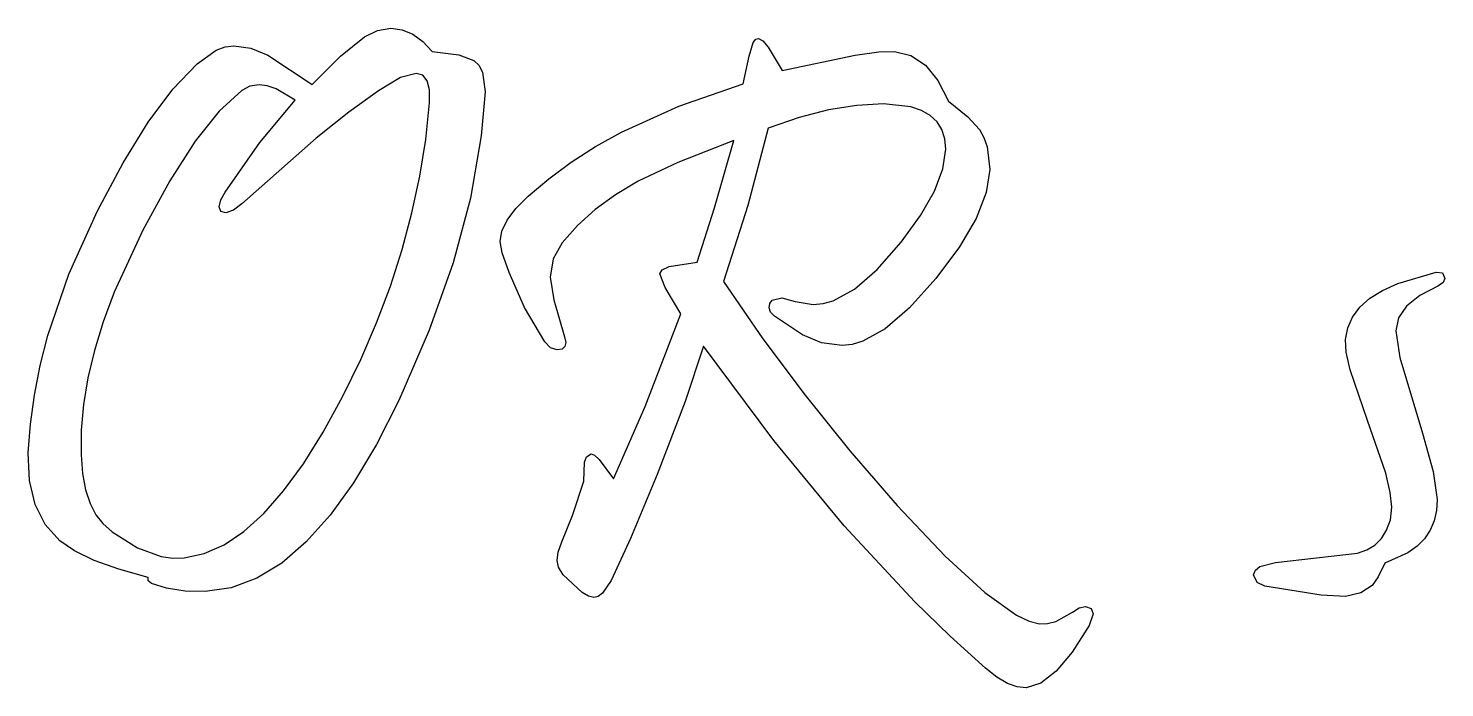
# Model space of a CAD drawing. Extents: x 369 to 1749, y 306 to 919.
# Drawn here: x 1049.7 to 1174.7, y 693 to 751.2 of the extents above; entities that cross this region are included whole.
import ezdxf

# ---------------------------------------------------------------- set-up
doc = ezdxf.new("R2010")
doc.units = 0

msp = doc.modelspace()

# ---------------------------------------------------------------- linework, layer by layer
at = {"layer": 'Layer 1'}
for p, q in [((1080.522275, 751.0383), (1081.71201, 751.220366)), ((1081.71201, 751.220366), (1082.701655, 751.087159)), ((1077.261115, 748.776226), (1079.36463, 750.477071)), ((1079.36463, 750.477071), (1080.522275, 751.0383)), ((1082.701655, 751.087159), (1083.63803, 750.700205)), ((1083.63803, 750.700205), (1084.521135, 750.059504)), ((1084.521135, 750.059504), (1085.35097, 749.165056)), ((1113.316068, 748.749907), (1113.668184, 749.970735)), ((1113.668184, 749.970735), (1113.893903, 750.257859)), ((1113.893903, 750.257859), (1114.152729, 750.329457)), ((1114.152729, 750.329457), (1114.528199, 750.111797)), ((1114.528199, 750.111797), (1115.000663, 749.566243)), ((1064.60455, 748.088565), (1066.300187, 749.292408)), ((1066.300187, 749.292408), (1067.094439, 749.591061)), ((1067.094439, 749.591061), (1067.85298, 749.687535)), ((1067.85298, 749.687535), (1069.341662, 749.471548)), ((1069.341662, 749.471548), (1070.84497, 748.842051)), ((1070.84497, 748.842051), (1074.75641, 746.268271)), ((1074.75641, 746.268271), (1077.261115, 748.776226)), ((1085.35097, 749.165056), (1087.700483, 748.874805)), ((1087.700483, 748.874805), (1089.03248, 748.384186)), ((1112.784034, 746.307177), (1113.316068, 748.749907)), ((1115.000663, 749.566243), (1116.236579, 747.491457)), ((1116.236579, 747.491457), (1122.661549, 748.838087)), ((1122.661549, 748.838087), (1124.767117, 749.137182)), ((1124.767117, 749.137182), (1126.134739, 749.186797)), ((1126.134739, 749.186797), (1127.594498, 748.826724)), ((1127.594498, 748.826724), (1128.874624, 747.972533)), ((1062.469628, 745.840995), (1064.60455, 748.088565)), ((1089.03248, 748.384186), (1089.466931, 747.963753)), ((1089.466931, 747.963753), (1089.775382, 747.363236)), ((1089.775382, 747.363236), (1090.014284, 745.621956)), ((1128.874624, 747.972533), (1129.975118, 746.624224)), ((1069.260312, 746.104386), (1068.551711, 745.721225)), ((1070.070701, 746.228528), (1069.260312, 746.104386)), ((1070.800098, 746.140009), (1070.070701, 746.228528)), ((1071.575808, 745.883251), (1070.800098, 746.140009)), ((1082.546085, 746.865646), (1080.60965, 745.71498)), ((1083.92655, 747.24462), (1082.546085, 746.865646)), ((1084.517637, 747.079444), (1083.92655, 747.24462)), ((1084.912928, 746.592508), (1084.517637, 747.079444)), ((1085.112422, 745.783809), (1084.912928, 746.592508)), ((1107.106841, 744.359453), (1112.784034, 746.307177)), ((1129.975118, 746.624224), (1130.895979, 744.781797)), ((1060.291822, 742.930505), (1062.469628, 745.840995)), ((1068.551711, 745.721225), (1066.565921, 743.91414)), ((1070.142278, 741.129283), (1073.266171, 744.865018)), ((1073.266171, 744.865018), (1071.575808, 745.883251)), ((1080.60965, 745.71498), (1077.988171, 743.823576)), ((1085.11612, 744.65335), (1085.112422, 745.783809)), ((1090.014284, 745.621956), (1089.680028, 741.731046)), ((1066.565921, 743.91414), (1064.449971, 741.259495)), ((1077.988171, 743.823576), (1075.105795, 741.528992)), ((1084.775607, 741.408917), (1085.116101, 744.653306)), ((1085.116101, 744.653306), (1085.11612, 744.65335)), ((1102.051859, 742.05903), (1107.106841, 744.359453)), ((1120.323289, 744.020862), (1117.720172, 743.348056)), ((1122.808422, 744.418791), (1120.323289, 744.020862)), ((1125.175569, 744.541844), (1122.808422, 744.418791)), ((1127.585522, 744.279202), (1125.175569, 744.541844)), ((1128.530967, 743.963785), (1127.585522, 744.279202)), ((1129.30339, 743.525637), (1128.530967, 743.963785)), ((1130.895979, 744.781797), (1132.627242, 743.410177)), ((1058.071133, 739.357095), (1060.291822, 742.930505)), ((1114.999069, 742.400374), (1113.199587, 735.581609)), ((1117.720172, 743.348056), (1114.999069, 742.400374)), ((1129.902792, 742.964757), (1129.30339, 743.525637)), ((1130.329172, 742.281147), (1129.902792, 742.964757)), ((1132.627242, 743.410177), (1133.636569, 742.284217)), ((1064.449971, 741.259495), (1062.203861, 737.75729)), ((1067.083421, 736.773018), (1070.142278, 741.129283)), ((1075.105795, 741.528992), (1068.55835, 735.73029)), ((1084.259635, 738.1667), (1084.775607, 741.408917)), ((1089.68, 741.731), (1088.735002, 736.244044)), ((1089.680028, 741.731046), (1089.68, 741.731)), ((1099.757698, 740.776556), (1102.051859, 742.05903)), ((1111.960635, 741.31685), (1107.021935, 739.366677)), ((1110.269848, 735.367265), (1111.960635, 741.31685)), ((1130.582532, 741.474806), (1130.329172, 742.281147)), ((1130.662869, 740.545734), (1130.582532, 741.474806)), ((1133.636569, 742.284217), (1134.039052, 741.571152)), ((1134.039052, 741.571152), (1134.324576, 740.746847)), ((1097.619091, 739.405908), (1099.757698, 740.776556)), ((1130.408711, 738.805368), (1130.662869, 740.545734)), ((1134.324576, 740.746847), (1134.544751, 738.764517)), ((1055.80756, 735.120765), (1058.071133, 739.357095)), ((1095.636036, 737.947085), (1097.619091, 739.405908)), ((1107.021935, 739.366677), (1103.532035, 737.71754)), ((1129.666634, 736.857029), (1130.408711, 738.805368)), ((1134.544751, 738.764517), (1134.239231, 736.729485)), ((1062.203861, 737.75729), (1059.827591, 733.407525)), ((1083.568186, 734.926654), (1084.259635, 738.1667)), ((1093.808534, 736.400087), (1095.636036, 737.947085)), ((1103.532035, 737.71754), (1101.51781, 736.52214)), ((1066.691427, 736.069216), (1067.083421, 736.773018)), ((1088.735002, 736.244044), (1087.207177, 730.523875)), ((1092.731639, 735.317277), (1093.808534, 736.400087)), ((1101.51781, 736.52214), (1099.726833, 735.21769)), ((1128.436641, 734.700718), (1129.666634, 736.857029)), ((1134.239231, 736.729485), (1133.346503, 734.44834)), ((1053.29431, 729.523015), (1055.80756, 735.120765)), ((1066.558472, 735.467148), (1066.691427, 736.069216)), ((1066.702264, 735.044224), (1066.558472, 735.467148)), ((1067.14094, 734.946748), (1066.702264, 735.044224)), ((1067.805443, 735.157926), (1067.14094, 734.946748)), ((1068.55835, 735.73029), (1067.805443, 735.157926)), ((1082.701258, 731.688781), (1083.568186, 734.926654)), ((1091.960864, 734.292847), (1092.731639, 735.317277)), ((1099.726833, 735.21769), (1098.159105, 733.80419)), ((1108.724205, 730.58815), (1110.269848, 735.367265)), ((1113.199587, 735.581609), (1111.056359, 728.885574)), ((1091.496209, 733.326797), (1091.960864, 734.292847)), ((1098.159105, 733.80419), (1096.814625, 732.28164)), ((1126.718729, 732.336434), (1128.436641, 734.700718)), ((1133.346503, 734.44834), (1131.866566, 731.92108)), ((1059.827591, 733.407525), (1057.302218, 727.930425)), ((1091.337674, 732.419127), (1091.496209, 733.326797)), ((1091.538144, 731.41879), (1091.337674, 732.419127)), ((1081.658853, 728.453079), (1082.701258, 731.688781)), ((1092.147282, 729.657977), (1091.538144, 731.41879)), ((1096.814625, 732.28164), (1096.030713, 730.87402)), ((1124.606436, 729.922931), (1126.718729, 732.336434)), ((1131.866566, 731.92108), (1129.799421, 729.147707)), ((1087.207177, 730.523875), (1085.096527, 724.570494)), ((1096.030713, 730.87402), (1095.762255, 729.25648)), ((1105.444815, 729.5406), (1105.651629, 729.903201)), ((1105.651629, 729.903201), (1106.267132, 730.19866)), ((1106.267132, 730.19866), (1108.724205, 730.58815)), ((1122.610434, 728.202036), (1124.606436, 729.922931)), ((1051.441024, 724.097715), (1053.29431, 729.523015)), ((1093.506172, 726.574717), (1092.147282, 729.657977)), ((1095.762255, 729.25648), (1096.077124, 727.26495)), ((1105.902365, 728.331945), (1105.444815, 729.5406)), ((1111.056359, 728.885574), (1114.534508, 723.823212)), ((1129.799421, 729.147707), (1127.472885, 726.55467)), ((1169.202633, 728.094402), (1170.548482, 728.712599)), ((1170.548482, 728.712599), (1173.933024, 729.699211)), ((1173.933024, 729.699211), (1174.501116, 729.643992)), ((1174.547369, 728.773806), (1174.132205, 728.492166)), ((1174.501116, 729.643992), (1174.687474, 729.143288)), ((1174.687474, 729.143288), (1174.547369, 728.773806)), ((1057.302218, 727.930425), (1056.329402, 725.320875)), ((1080.44097, 725.21955), (1081.658853, 728.453079)), ((1107.283175, 726.0151), (1105.902365, 728.331945)), ((1115.360956, 727.22229), (1116.215009, 727.440899)), ((1116.215009, 727.440899), (1117.384359, 727.123555)), ((1120.730726, 727.173751), (1122.610434, 728.202036)), ((1167.203781, 726.608224), (1168.087733, 727.392943)), ((1168.087733, 727.392943), (1169.202633, 728.094402)), ((1172.499089, 727.645367), (1171.33046, 726.700931)), ((1174.132205, 728.492166), (1172.499089, 727.645367)), ((1095.278722, 723.540557), (1093.506172, 726.574717)), ((1096.077124, 727.26495), (1097.038475, 723.97746)), ((1115.072549, 726.552292), (1115.146047, 726.943715)), ((1115.190707, 726.163976), (1115.072549, 726.552292)), ((1115.146047, 726.943715), (1115.360956, 727.22229)), ((1115.550331, 725.82583), (1115.190707, 726.163976)), ((1117.384359, 727.123555), (1118.967309, 726.838074)), ((1118.967309, 726.838074), (1119.834481, 726.919336)), ((1119.834481, 726.919336), (1120.730726, 727.173751)), ((1127.472885, 726.55467), (1125.318924, 724.705567)), ((1166.550777, 725.740244), (1167.203781, 726.608224)), ((1171.33046, 726.700931), (1170.626319, 725.658857)), ((1056.329402, 725.320875), (1055.549831, 722.797325)), ((1079.04761, 721.988192), (1080.44097, 725.21955)), ((1104.148945, 717.852445), (1107.283175, 726.0151)), ((1118.020381, 724.15677), (1115.550331, 725.82583)), ((1166.128721, 724.789003), (1166.550777, 725.740244)), ((1170.626319, 725.658857), (1170.386665, 724.519146)), ((1050.761867, 721.449734), (1051.441024, 724.097715)), ((1085.096527, 724.570494), (1082.40305, 718.3839)), ((1097.038475, 723.97746), (1097.136548, 723.479458)), ((1114.534508, 723.823212), (1118.245724, 718.841224)), ((1119.704264, 723.474472), (1118.020381, 724.15677)), ((1123.33754, 723.6004), (1122.411563, 723.326791)), ((1125.318924, 724.705567), (1123.33754, 723.6004)), ((1165.937614, 723.754501), (1166.128721, 724.789003)), ((1166.003862, 722.636569), (1165.937614, 723.754501)), ((1170.386665, 724.519146), (1170.716558, 722.174406)), ((1055.549831, 722.797325), (1054.963507, 720.359775)), ((1095.775038, 723.020696), (1095.278722, 723.540557)), ((1096.376802, 722.84469), (1095.775038, 723.020696)), ((1096.805712, 722.913073), (1096.376802, 722.84469)), ((1097.058961, 723.124662), (1096.805712, 722.913073)), ((1097.136548, 723.479458), (1097.058961, 723.124662)), ((1109.29804, 723.17755), (1107.674255, 718.295575)), ((1115.501109, 714.833937), (1109.29804, 723.17755)), ((1121.528731, 723.239167), (1119.704264, 723.474472)), ((1122.411563, 723.326791), (1121.528731, 723.239167)), ((1166.351564, 721.073323), (1166.003862, 722.636569)), ((1050.2477, 718.844865), (1050.761867, 721.449734)), ((1077.478771, 718.759006), (1079.04761, 721.988192)), ((1170.716558, 722.174406), (1172.741868, 715.478206)), ((1054.963507, 720.359775), (1054.570428, 718.008225)), ((1167.891334, 716.610891), (1166.351564, 721.073323)), ((1049.898525, 716.283109), (1050.2477, 718.844865)), ((1075.734167, 715.5686), (1077.478771, 718.759006)), ((1118.245724, 718.841224), (1122.190008, 713.939612)), ((1054.570428, 718.008225), (1054.370597, 715.742675)), ((1082.40305, 718.3839), (1080.432871, 714.498337)), ((1101.335655, 711.4448), (1104.148945, 717.852445)), ((1107.674255, 718.295575), (1105.19656, 711.83415)), ((1049.71434, 713.764465), (1049.898525, 716.283109)), ((1169.490115, 711.949991), (1167.891334, 716.610891)), ((1054.370597, 715.742675), (1054.364011, 713.563125)), ((1073.987761, 712.779777), (1075.734167, 715.5686)), ((1172.741868, 715.478206), (1173.685511, 712.104708)), ((1049.811069, 711.315658), (1049.71434, 713.764465)), ((1080.432871, 714.498337), (1078.415254, 711.12015)), ((1098.979486, 713.414602), (1099.385735, 713.66184)), ((1099.385735, 713.66184), (1099.675806, 713.560984)), ((1121.713615, 707.3128), (1115.501109, 714.833937)), ((1122.190008, 713.939612), (1126.367359, 709.118374)), ((1054.364011, 713.563125), (1054.502373, 711.927975)), ((1072.239552, 710.392539), (1073.987761, 712.779777)), ((1098.716118, 711.254413), (1098.795637, 712.942043)), ((1098.795637, 712.942043), (1098.979486, 713.414602)), ((1099.675806, 713.560984), (1100.097483, 713.157858)), ((1100.097483, 713.157858), (1101.335655, 711.4448)), ((1050.306085, 709.204578), (1049.811069, 711.315658)), ((1054.502373, 711.927975), (1054.766946, 710.503055)), ((1078.415254, 711.12015), (1076.350198, 708.249337)), ((1097.723991, 708.228873), (1098.716118, 711.254413)), ((1105.19656, 711.83415), (1102.85317, 706.19873)), ((1169.886428, 710.242176), (1169.490115, 711.949991)), ((1173.685511, 712.104708), (1174.014758, 709.647996)), ((1054.766946, 710.503055), (1055.157733, 709.288365)), ((1070.489541, 708.406884), (1072.239552, 710.392539)), ((1170.014024, 708.949451), (1169.886428, 710.242176)), ((1051.199389, 707.431223), (1050.306085, 709.204578)), ((1055.157733, 709.288365), (1055.674731, 708.283905)), ((1126.367359, 709.118374), (1130.604978, 704.645568)), ((1169.895127, 707.839137), (1170.014024, 708.949451)), ((1173.959578, 708.655713), (1173.755265, 707.746178)), ((1174.01476, 709.648), (1173.959578, 708.655713)), ((1174.014758, 709.647996), (1174.01476, 709.648)), ((1052.49098, 705.995595), (1051.199389, 707.431223)), ((1055.674731, 708.283905), (1056.287919, 707.517848)), ((1056.287919, 707.517848), (1057.103663, 706.776365)), ((1068.737727, 706.822814), (1070.489541, 708.406884)), ((1076.350198, 708.249337), (1074.237705, 705.8859)), ((1096.787858, 705.892013), (1097.723991, 708.228873)), ((1169.553465, 706.919691), (1169.895127, 707.839137)), ((1173.755265, 707.746178), (1173.401821, 706.919395)), ((1057.103663, 706.776365), (1059.342821, 705.367125)), ((1066.984111, 705.640327), (1068.737727, 706.822814)), ((1102.85317, 706.19873), (1101.14194, 702.48865)), ((1127.935559, 700.614137), (1121.713615, 707.3128)), ((1168.528995, 705.608315), (1169.105353, 706.188242)), ((1169.105353, 706.188242), (1169.553465, 706.919691)), ((1172.899247, 706.175363), (1172.247541, 705.514082)), ((1173.401821, 706.919395), (1172.899247, 706.175363)), ((1053.788109, 705.102544), (1052.49098, 705.995595)), ((1055.520515, 704.262763), (1053.788109, 705.102544)), ((1059.342821, 705.367125), (1061.422383, 704.604845)), ((1063.471471, 704.480106), (1065.228692, 704.859425)), ((1065.228692, 704.859425), (1066.984111, 705.640327)), ((1074.237705, 705.8859), (1072.077773, 704.029837)), ((1096.36416, 704.240993), (1096.472124, 704.981027)), ((1096.472124, 704.981027), (1096.787858, 705.892013)), ((1159.751615, 704.086876), (1166.991545, 704.903031)), ((1166.991545, 704.903031), (1167.824393, 705.179911)), ((1167.824393, 705.179911), (1168.528995, 705.608315)), ((1171.446705, 704.935553), (1169.39764, 704.02675)), ((1172.247541, 705.514082), (1171.446705, 704.935553)), ((1057.688199, 703.476249), (1055.520515, 704.262763)), ((1061.422383, 704.604845), (1062.450737, 704.462783)), ((1062.450737, 704.462783), (1063.471471, 704.480106)), ((1072.077773, 704.029837), (1069.870404, 702.68115)), ((1096.500451, 703.652318), (1096.36416, 704.240993)), ((1096.916192, 702.988693), (1096.500451, 703.652318)), ((1130.604978, 704.645568), (1134.113934, 701.413249)), ((1157.990435, 703.413121), (1158.37139, 703.73373)), ((1158.37139, 703.73373), (1159.751615, 704.086876)), ((1169.39764, 704.02675), (1168.821629, 702.807318)), ((1060.29116, 702.743005), (1057.688199, 703.476249)), ((1060.300177, 702.465185), (1060.29116, 702.743005)), ((1060.572077, 702.215871), (1060.300177, 702.465185)), ((1069.870404, 702.68115), (1067.615596, 701.839837)), ((1098.58603, 701.436593), (1096.916192, 702.988693)), ((1101.14194, 702.48865), (1100.376968, 701.356522)), ((1157.815585, 702.996486), (1157.990435, 703.413121)), ((1158.147214, 702.314009), (1157.815585, 702.996486)), ((1168.821629, 702.807318), (1168.28281, 702.03552)), ((1061.90453, 701.802761), (1060.572077, 702.215871)), ((1063.565245, 701.551248), (1061.90453, 701.802761)), ((1065.31335, 701.5059), (1063.565245, 701.551248)), ((1067.615596, 701.839837), (1065.31335, 701.5059)), ((1099.152352, 701.097161), (1098.58603, 701.436593)), ((1100.376968, 701.356522), (1099.996254, 701.074673)), ((1134.113934, 701.413249), (1136.894228, 699.421418)), ((1158.80844, 701.991216), (1158.147214, 702.314009)), ((1163.79892, 701.202178), (1158.80844, 701.991216)), ((1165.93424, 701.085518), (1163.79892, 701.202178)), ((1167.296899, 701.387087), (1165.93424, 701.085518)), ((1168.28281, 702.03552), (1167.296899, 701.387087)), ((1099.61672, 700.9823), (1099.152352, 701.097161)), ((1099.996254, 701.074673), (1099.61672, 700.9823)), ((1131.05007, 697.573234), (1127.935559, 700.614137)), ((1141.846049, 699.685544), (1142.442729, 700.069403)), ((1142.442729, 700.069403), (1142.986149, 700.195209)), ((1142.986149, 700.195209), (1143.50187, 700.028349)), ((1143.50187, 700.028349), (1143.671056, 699.536357)), ((1136.894228, 699.421418), (1138.011127, 698.890685)), ((1138.011127, 698.890685), (1138.945859, 698.670074)), ((1138.945859, 698.670074), (1139.65652, 698.69148)), ((1139.65652, 698.69148), (1140.376772, 698.867861)), ((1140.376772, 698.867861), (1141.846049, 699.685544)), ((1143.671056, 699.536357), (1143.320121, 698.505007)), ((1134.16694, 694.73795), (1131.05007, 697.573234)), ((1143.32, 698.505), (1141.824008, 696.167328)), ((1143.320121, 698.505007), (1143.32, 698.505)), ((1141.824008, 696.167328), (1140.400952, 694.475162)), ((1135.176218, 693.95435), (1134.16694, 694.73795)), ((1136.113762, 693.408049), (1135.176218, 693.95435)), ((1140.400952, 694.475162), (1139.050833, 693.428503)), ((1136.979573, 693.09905), (1136.113762, 693.408049)), ((1137.77365, 693.02735), (1136.979573, 693.09905)), ((1139.050833, 693.428503), (1137.77365, 693.02735))]:
    msp.add_line(p, q, dxfattribs=at)

doc.saveas('drawing.dxf')
